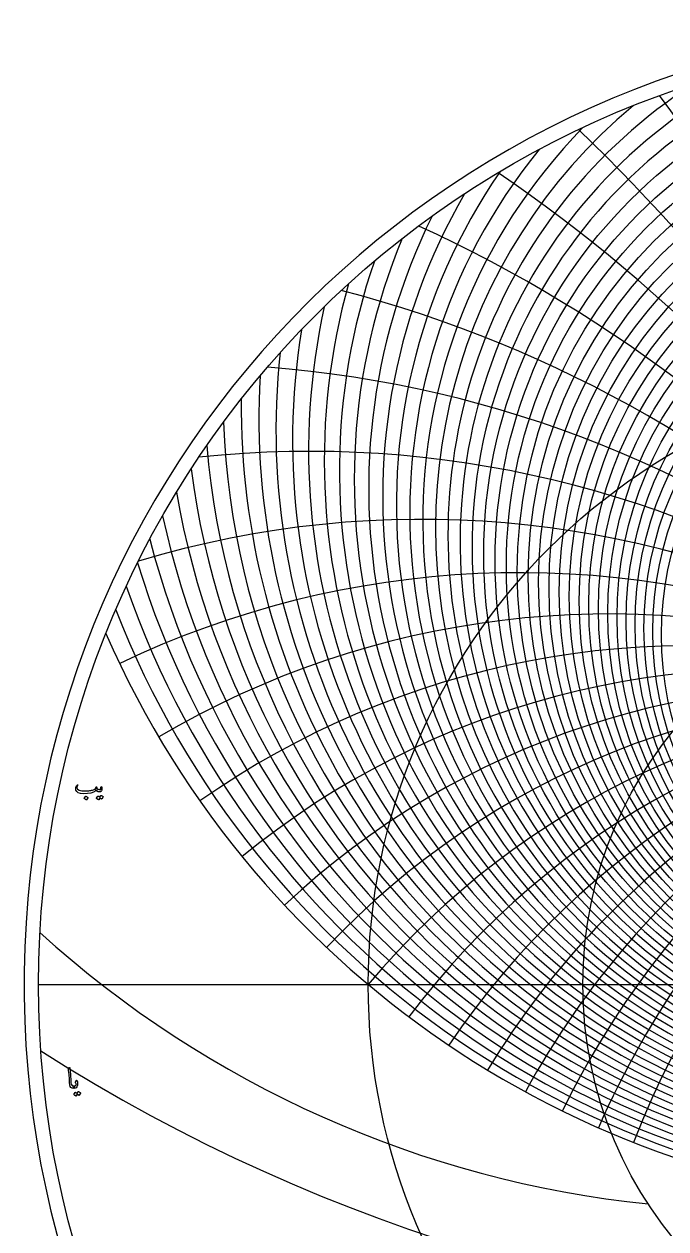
# Model space of a CAD drawing. Header units: millimetres. Extents: x -256 to 256, y -256 to 260.
# Drawn here: x -256.1 to -84.8, y -65.1 to 256 of the extents above; entities that cross this region are included whole.
import ezdxf

# ---------------------------------------------------------------- set-up
doc = ezdxf.new("R2010")
doc.units = ezdxf.units.MM
for name, color, linetype in [('CUT_OUTER', 1, 'Continuous'), ('ENGRAVE', 7, 'Continuous'), ('ENGRAVE_FINE', 8, 'Continuous'), ('TEXT', 5, 'Continuous')]:
    doc.layers.add(name, color=color, linetype=linetype)

msp = doc.modelspace()

# ---------------------------------------------------------------- linework, layer by layer
at = {"layer": 'CUT_OUTER'}
msp.add_arc((0, 0), 256.05, 91.4063, 88.5938, dxfattribs=at)
at = {"layer": 'ENGRAVE'}
msp.add_lwpolyline([(-252.2, 0), (252.2, 0)], dxfattribs=at)
for centre, radius in [((0, 0), 252.2), ((0, 110.1), 124.47), ((0, 103.44), 110.61), ((0, 97.87), 97.87), ((0, 93.21), 86.04), ((0, 0), 164.25), ((0, 0), 106.97)]:
    msp.add_circle(centre, radius, dxfattribs=at)
for centre, radius, start, end in [((0, 118.1), 139.72, 114.0591, 65.9409), ((0, 127.76), 156.73, 145.4395, 34.5605), ((0, 139.55), 175.97, 164.452, 15.548), ((0, 154.11), 198.12, 179.4359, 0.5641), ((0, 172.37), 224.16, 192.2192, 347.7808), ((0, 195.75), 255.53, 203.5728, 336.4272), ((0, -137.82), 214.41, 40, 140), ((0, -137.82), 214.41, 40, 140), ((-60.35, 225.21), 285.2, 227.8282, 264.1198)]:
    msp.add_arc(centre, radius, start, end, dxfattribs=at)
at = {"layer": 'ENGRAVE_FINE'}
for centre, radius in [((0, 114.72), 133.43), ((0, 113.12), 130.39), ((0, 111.59), 127.4), ((0, 108.67), 121.6), ((0, 107.29), 118.78), ((0, 105.96), 116.01), ((0, 104.68), 113.29), ((0, 102.25), 107.98), ((0, 101.09), 105.4), ((0, 99.98), 102.85), ((0, 98.91), 100.34), ((0, 96.87), 95.44), ((0, 95.91), 93.04), ((0, 94.98), 90.68), ((0, 94.08), 88.34)]:
    msp.add_circle(centre, radius, dxfattribs=at)
for centre, radius, start, end in [((0, 116.38), 136.55, 98.6964, 81.3036), ((0, 119.89), 142.97, 122.8702, 57.1298), ((-589.1, -137.82), 626.9, 7.34416, 36.70767), ((-589.1, -137.82), 626.9, 7.34416, 36.70767), ((0, 121.74), 146.29, 129.7568, 50.2432), ((0, 123.67), 149.69, 135.6007, 44.3993), ((-459.81, -137.82), 507.35, 9.2264, 46.1165), ((-459.81, -137.82), 507.35, 9.2264, 46.1165), ((0, 125.68), 153.16, 140.7645, 39.2355), ((-371.38, -137.82), 428.83, 11.1404, 55.6811), ((-371.38, -137.82), 428.83, 11.1404, 55.6811), ((0, 129.93), 160.38, 149.7416, 30.2584), ((0, 132.19), 164.12, 153.747, 26.253), ((-306.21, -137.82), 373.82, 13.0932, 65.4323), ((-306.21, -137.82), 373.82, 13.0932, 65.4323), ((0, 134.55), 167.96, 157.5093, 22.4907), ((0, 137), 171.91, 161.0677, 18.9323), ((-255.53, -137.82), 333.57, 15.0926, 75.3982), ((-255.53, -137.82), 333.57, 15.0926, 75.3982), ((0, 142.22), 180.14, 167.6855, 12.3145), ((0, 145), 184.43, 170.7869, 9.2131), ((0, 147.91), 188.86, 173.771, 6.229), ((-214.41, -137.82), 303.23, 17.1469, 85.6012), ((-214.41, -137.82), 303.23, 17.1469, 85.6012), ((0, 150.94), 193.42, 176.6505, 3.3495), ((0, 157.43), 202.98, 182.1358, 357.8642), ((-179.91, -137.82), 279.9, 19.2651, 96.053), ((-179.91, -137.82), 279.9, 19.2651, 96.053), ((0, 160.91), 208.01, 184.758, 355.242), ((0, 164.55), 213.2, 187.309, 352.691), ((0, 168.37), 218.58, 189.7944, 350.2056), ((-150.13, -137.82), 261.75, 21.4574, 106.7466), ((-150.13, -137.82), 261.75, 21.4574, 106.7466), ((150.13, -137.82), 261.75, 73.2534, 158.5426), ((150.13, -137.82), 261.75, 73.2534, 158.5426), ((0, 176.58), 229.95, 194.5879, 345.4121), ((0, 181.01), 235.97, 196.9043, 343.0957), ((-123.79, -137.82), 247.58, 23.7347, 115.5441), ((-123.79, -137.82), 247.58, 23.7347, 115.5441), ((123.79, -137.82), 247.58, 64.4559, 156.2653), ((123.79, -137.82), 247.58, 64.4559, 156.2653), ((0, 185.67), 242.22, 199.1719, 340.8281), ((0, 190.57), 248.74, 201.3938, 338.6062), ((-99.98, -137.82), 236.58, 26.1095, 120.5197), ((-99.98, -137.82), 236.58, 26.1095, 120.5197), ((99.98, -137.82), 236.58, 59.4803, 153.8905), ((99.98, -137.82), 236.58, 59.4803, 153.8905), ((-78.04, -137.82), 228.17, 28.5955, 125.0689), ((-78.04, -137.82), 228.17, 28.5955, 125.0689), ((78.04, -137.82), 228.17, 54.9311, 151.4045), ((78.04, -137.82), 228.17, 54.9311, 151.4045), ((-57.45, -137.82), 221.98, 31.2084, 129.2467), ((-57.45, -137.82), 221.98, 31.2084, 129.2467), ((57.45, -137.82), 221.98, 50.7533, 148.7916), ((57.45, -137.82), 221.98, 50.7533, 148.7916), ((-37.81, -137.82), 217.72, 33.9661, 133.1012), ((-37.81, -137.82), 217.72, 33.9661, 133.1012), ((-18.76, -137.82), 215.23, 36.8889, 136.6737), ((-18.76, -137.82), 215.23, 36.8889, 136.6737), ((18.76, -137.82), 215.23, 43.3263, 143.1111), ((18.76, -137.82), 215.23, 43.3263, 143.1111), ((37.81, -137.82), 217.72, 46.8988, 146.0339), ((37.81, -137.82), 217.72, 46.8988, 146.0339), ((0, 376.97), 468.02, 237.4836, 302.5164)]:
    msp.add_arc(centre, radius, start, end, dxfattribs=at)
at = {"layer": 'TEXT'}
for points in [[(-236.69, 52.3), (-236.68, 52.3), (-236.68, 52.29), (-236.67, 52.29), (-236.67, 52.29), (-236.66, 52.28), (-236.65, 52.28), (-236.65, 52.27), (-236.64, 52.26), (-236.58, 52.19), (-236.55, 52.09), (-236.56, 51.95), (-236.61, 51.78), (-236.66, 51.68), (-236.71, 51.62), (-236.76, 51.59), (-236.81, 51.61), (-236.83, 51.62), (-236.85, 51.62), (-236.87, 51.62), (-236.89, 51.61), (-237.52, 51.27), (-238.28, 51.02), (-239.16, 50.88), (-240.17, 50.84), (-240.98, 50.91), (-241.6, 51.09), (-242.01, 51.4), (-242.23, 51.81), (-242.26, 52.01), (-242.27, 52.21), (-242.25, 52.41), (-242.2, 52.6), (-242.14, 52.78), (-242.07, 52.94), (-241.98, 53.08), (-241.87, 53.22), (-241.85, 53.23), (-241.83, 53.24), (-241.81, 53.25), (-241.79, 53.25), (-241.77, 53.24), (-241.75, 53.23), (-241.73, 53.21), (-241.72, 53.19), (-241.72, 53.17), (-241.72, 53.15), (-241.73, 53.13), (-241.75, 53.1), (-241.86, 52.93), (-241.93, 52.77), (-241.97, 52.62), (-241.96, 52.46), (-241.78, 52.08), (-241.35, 51.81), (-240.68, 51.64), (-239.77, 51.58), (-239.51, 51.59), (-239.26, 51.6), (-239.01, 51.62), (-238.76, 51.64), (-238.52, 51.68), (-238.27, 51.72), (-238.03, 51.77), (-237.79, 51.83), (-237.56, 51.9), (-237.37, 51.96), (-237.22, 52.03), (-237.12, 52.09), (-237.08, 52.13), (-237.04, 52.17), (-237.01, 52.22), (-236.97, 52.28), (-236.95, 52.34), (-236.92, 52.41), (-236.89, 52.49), (-236.86, 52.57), (-236.85, 52.6), (-236.84, 52.62), (-236.81, 52.64), (-236.79, 52.65), (-236.76, 52.66), (-236.73, 52.66), (-236.7, 52.65), (-236.68, 52.63), (-236.66, 52.6), (-236.65, 52.57), (-236.64, 52.53), (-236.65, 52.49)], [(-236.92, 51.68), (-237.01, 51.76), (-237.05, 51.86), (-237.06, 51.98), (-237.02, 52.12), (-236.94, 52.25), (-236.86, 52.33), (-236.79, 52.35), (-236.73, 52.33), (-236.44, 52.14), (-236.15, 52.01), (-235.86, 51.93), (-235.57, 51.91), (-235.56, 51.91), (-235.55, 51.91), (-235.55, 51.92), (-235.55, 51.94), (-235.55, 51.96), (-235.58, 52), (-235.61, 52.05), (-235.66, 52.12), (-235.67, 52.14), (-235.68, 52.15), (-235.68, 52.17), (-235.68, 52.19), (-235.49, 52.73), (-235.48, 52.75), (-235.47, 52.76), (-235.46, 52.77), (-235.45, 52.77), (-235.43, 52.77), (-235.42, 52.76), (-235.41, 52.75), (-235.4, 52.74), (-235.34, 52.56), (-235.31, 52.39), (-235.29, 52.22), (-235.31, 52.05), (-235.34, 51.83), (-235.4, 51.66), (-235.46, 51.53), (-235.54, 51.43), (-235.6, 51.38), (-235.65, 51.35), (-235.7, 51.32), (-235.75, 51.31), (-236.01, 51.31), (-236.29, 51.37), (-236.6, 51.49), (-236.92, 51.68)], [(-239.63, 50.15), (-239.62, 50.16), (-239.6, 50.17), (-239.59, 50.17), (-239.56, 50.17), (-239.41, 50.1), (-239.27, 50.03), (-239.14, 49.94), (-239.01, 49.84), (-239, 49.82), (-239, 49.81), (-239, 49.79), (-239.01, 49.78), (-239.37, 49.19), (-239.38, 49.18), (-239.4, 49.17), (-239.42, 49.18), (-239.45, 49.2), (-239.47, 49.21), (-239.5, 49.24), (-239.55, 49.27), (-239.61, 49.31), (-239.68, 49.35), (-239.77, 49.41), (-239.87, 49.47), (-239.99, 49.54), (-240.01, 49.55), (-240.01, 49.56), (-240.01, 49.57), (-240.01, 49.58)], [(-235.55, 50.37), (-235.54, 50.38), (-235.52, 50.38), (-235.51, 50.38), (-235.48, 50.38), (-235.41, 50.35), (-235.33, 50.32), (-235.26, 50.29), (-235.19, 50.25), (-235.13, 50.21), (-235.06, 50.17), (-235, 50.12), (-234.93, 50.06), (-234.92, 50.05), (-234.92, 50.03), (-234.92, 50.01), (-234.93, 49.99), (-235.3, 49.41), (-235.31, 49.4), (-235.32, 49.4), (-235.34, 49.41), (-235.37, 49.42), (-235.39, 49.44), (-235.41, 49.46), (-235.45, 49.48), (-235.5, 49.51), (-235.56, 49.55), (-235.63, 49.59), (-235.71, 49.64), (-235.81, 49.69), (-236.1, 49.24), (-236.12, 49.22), (-236.13, 49.22), (-236.16, 49.23), (-236.18, 49.24), (-236.2, 49.26), (-236.24, 49.28), (-236.28, 49.31), (-236.34, 49.35), (-236.42, 49.4), (-236.5, 49.45), (-236.61, 49.51), (-236.72, 49.58), (-236.74, 49.6), (-236.74, 49.61), (-236.74, 49.62), (-236.73, 49.63), (-236.35, 50.2), (-236.34, 50.21), (-236.33, 50.21), (-236.31, 50.21), (-236.29, 50.21), (-236.22, 50.19), (-236.16, 50.17), (-236.1, 50.14), (-236.04, 50.11), (-235.98, 50.07), (-235.93, 50.04), (-235.88, 50), (-235.83, 49.96)], [(-243.95, -22.12), (-243.94, -22.1), (-243.92, -22.08), (-243.91, -22.08), (-243.9, -22.08), (-243.88, -22.09), (-243.86, -22.12), (-243.85, -22.17), (-243.84, -22.24), (-243.77, -22.82), (-243.72, -23.35), (-243.68, -23.84), (-243.65, -24.29), (-243.63, -24.67), (-243.61, -25.02), (-243.6, -25.32), (-243.58, -25.58), (-243.57, -25.81), (-243.56, -25.99), (-243.55, -26.14), (-243.55, -26.24), (-243.48, -26.56), (-243.33, -26.79), (-243.09, -26.93), (-242.77, -27), (-242.69, -27.02), (-242.63, -27.08), (-242.6, -27.16), (-242.61, -27.28), (-242.65, -27.46), (-242.69, -27.59), (-242.73, -27.67), (-242.77, -27.7), (-243.22, -27.64), (-243.55, -27.46), (-243.76, -27.16), (-243.86, -26.75), (-243.87, -26.55), (-243.89, -26.36), (-243.9, -26.16), (-243.91, -25.96), (-243.92, -25.76), (-243.93, -25.56), (-243.94, -25.36), (-243.94, -25.16), (-243.96, -24.77), (-243.98, -24.43), (-244, -24.12), (-244.04, -23.85), (-244.07, -23.59), (-244.12, -23.32), (-244.17, -23.03), (-244.22, -22.72), (-244.23, -22.66), (-244.23, -22.61), (-244.22, -22.57), (-244.2, -22.52)], [(-242.31, -26.06), (-242.09, -25.58), (-242.06, -25.53), (-242.03, -25.51), (-241.99, -25.53), (-241.95, -25.57), (-241.88, -25.72), (-241.83, -25.87), (-241.79, -26.03), (-241.77, -26.2), (-241.76, -26.37), (-241.77, -26.55), (-241.8, -26.74), (-241.84, -26.94), (-241.97, -27.27), (-242.16, -27.51), (-242.43, -27.65), (-242.77, -27.7), (-242.81, -27.67), (-242.85, -27.6), (-242.9, -27.47), (-242.94, -27.3), (-242.95, -27.21), (-242.95, -27.13), (-242.93, -27.07), (-242.9, -27.03), (-242.87, -27.01), (-242.84, -27), (-242.81, -27), (-242.77, -27), (-242.56, -26.99), (-242.37, -26.95), (-242.22, -26.87), (-242.09, -26.75), (-242.08, -26.74), (-242.08, -26.73), (-242.08, -26.72), (-242.09, -26.7), (-242.12, -26.59), (-242.16, -26.48), (-242.22, -26.36), (-242.29, -26.25), (-242.32, -26.2), (-242.33, -26.16), (-242.33, -26.11), (-242.31, -26.06)], [(-241.62, -28.57), (-241.61, -28.56), (-241.6, -28.56), (-241.58, -28.55), (-241.56, -28.56), (-241.48, -28.58), (-241.41, -28.62), (-241.34, -28.65), (-241.27, -28.69), (-241.2, -28.73), (-241.14, -28.77), (-241.07, -28.82), (-241.01, -28.87), (-241, -28.89), (-240.99, -28.91), (-240.99, -28.92), (-241, -28.94), (-241.37, -29.53), (-241.38, -29.54), (-241.4, -29.54), (-241.42, -29.53), (-241.44, -29.52), (-241.46, -29.5), (-241.49, -29.48), (-241.53, -29.46), (-241.57, -29.43), (-241.63, -29.39), (-241.71, -29.35), (-241.79, -29.3), (-241.88, -29.24), (-242.18, -29.7), (-242.19, -29.72), (-242.21, -29.72), (-242.23, -29.71), (-242.26, -29.69), (-242.28, -29.68), (-242.31, -29.66), (-242.36, -29.62), (-242.42, -29.59), (-242.49, -29.54), (-242.58, -29.48), (-242.68, -29.42), (-242.8, -29.35), (-242.81, -29.34), (-242.82, -29.33), (-242.81, -29.32), (-242.81, -29.31), (-242.43, -28.74), (-242.42, -28.73), (-242.4, -28.73), (-242.39, -28.72), (-242.36, -28.73), (-242.3, -28.75), (-242.24, -28.77), (-242.18, -28.8), (-242.12, -28.83), (-242.06, -28.86), (-242, -28.9), (-241.95, -28.94), (-241.9, -28.98)]]:
    msp.add_lwpolyline(points, close=True, dxfattribs=at)

doc.saveas('drawing.dxf')
